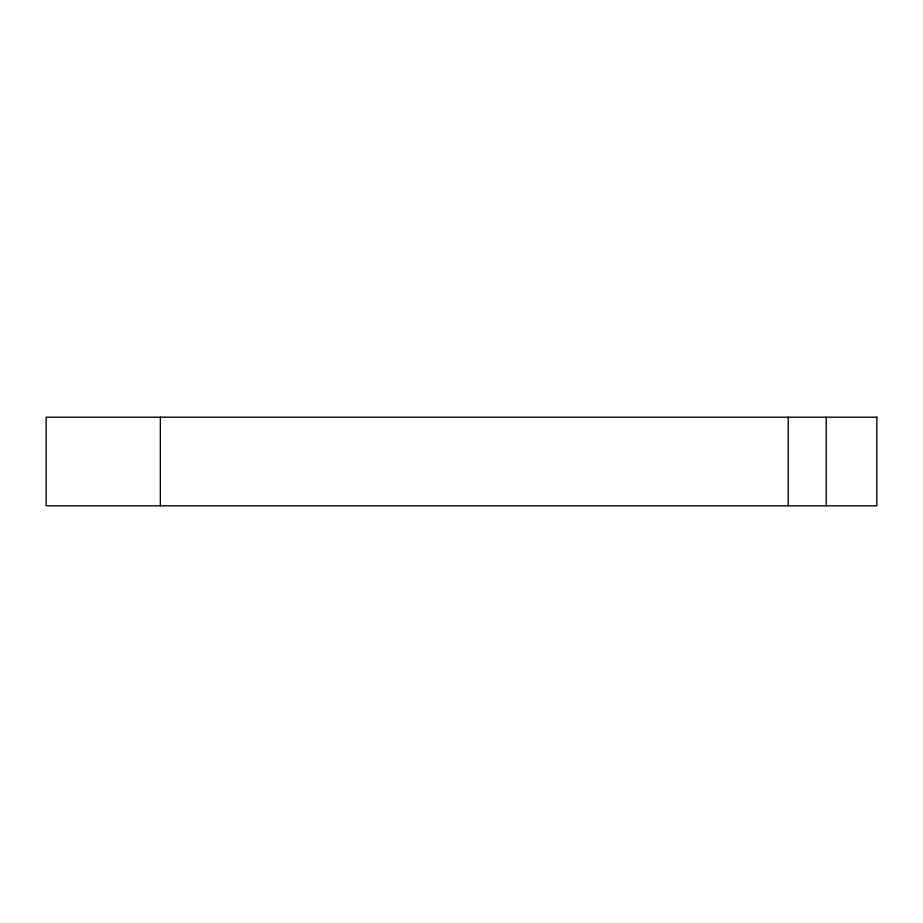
<?xml version="1.0" encoding="UTF-8"?>
<svg xmlns="http://www.w3.org/2000/svg" width="923" height="923" viewBox="0 0 923 923"><rect width="100%" height="100%" fill="white"/><g stroke="black" fill="none" stroke-linecap="round" stroke-linejoin="round"><path stroke-width="1.38" d="M826.212 417.196L826.212 505.804M788.23 417.196L788.23 505.804M160.337 417.196L160.337 505.804M876.85 417.196L46.15 417.196L46.15 505.804L876.85 505.804L876.85 417.196"/></g></svg>
